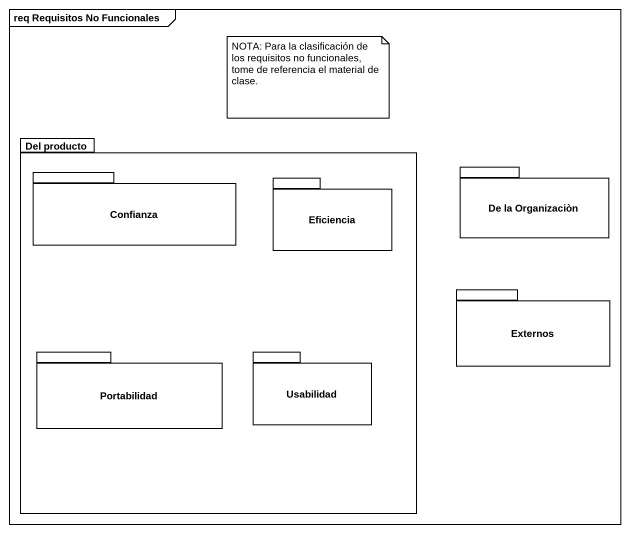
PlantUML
@startuml
mainframe req Requisitos No Funcionales
package "Del producto" as Del_producto {
  package Confianza {
  }
  package Eficiencia {
  }
  package Portabilidad {
  }
  package Usabilidad {
  }
}
package "De la Organizaciòn" as De_la_Organizaciòn {
}
package Externos {
}
note as N1
  NOTA: Para la clasificación de los requisitos no funcionales, tome de referencia el material de clase.
end note
@enduml
